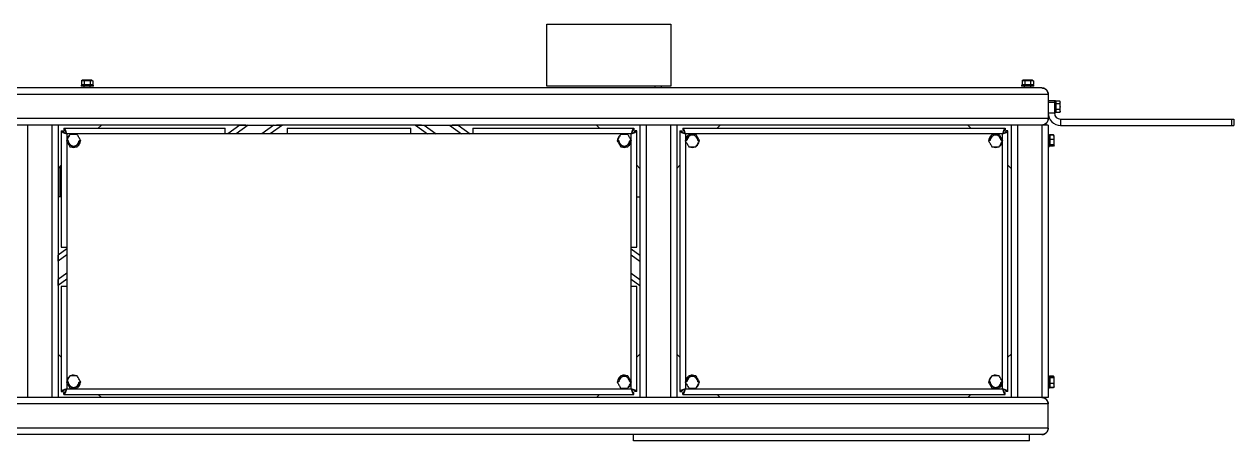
# Paper-space layout '_Inferiore' of a CAD drawing. Header units: millimetres. Extents: x -876 to 1110, y -211 to 140.
# Drawn here: x 133 to 1110, y -196 to 140 of the extents above; entities that cross this region are included whole.
import ezdxf

# ---------------------------------------------------------------- set-up
doc = ezdxf.new("R2010")
doc.units = ezdxf.units.MM

psp = doc.layouts.new('_Inferiore')

# ---------------------------------------------------------------- linework, layer by layer
at = {"color": 7, "linetype": 'Continuous', "lineweight": 25}
for p, q in [((555.48, 90.06), (555.48, 140.06)), ((555.48, 140.06), (655.48, 140.06)), ((655.48, 140.06), (655.48, 90.06)), ((955.28, 88.56), (-864.32, 88.56)), ((178.98, 90.86), (178.98, 90.06)), ((188.98, 90.86), (178.98, 90.86)), ((188.98, 90.06), (178.98, 90.06)), ((180.23, 94.86), (179.36, 94.36)), ((179.36, 94.36), (179.36, 91.36)), ((179.36, 91.36), (188.6, 91.36)), ((187.73, 94.86), (180.23, 94.86)), ((180.98, 90.86), (180.98, 91.36)), ((181.48, 88.56), (181.48, 90.06)), ((181.67, 94.36), (181.67, 91.36)), ((186.29, 94.36), (186.29, 91.36)), ((186.48, 88.56), (186.48, 90.06)), ((186.98, 90.86), (186.98, 91.36)), ((187.73, 94.86), (188.6, 94.36)), ((188.16, 90.06), (188.16, 90.86)), ((188.6, 94.36), (188.6, 91.36)), ((188.98, 90.06), (188.98, 90.86)), ((655.48, 90.06), (555.48, 90.06)), ((642.98, 88.56), (642.98, 90.06)), ((647.98, 88.56), (647.98, 90.06)), ((938.98, 90.86), (938.98, 90.06)), ((948.98, 90.86), (938.98, 90.86)), ((948.98, 90.06), (938.98, 90.06)), ((940.23, 94.86), (939.36, 94.36)), ((939.36, 94.36), (939.36, 91.36)), ((939.36, 91.36), (948.6, 91.36)), ((947.73, 94.86), (940.23, 94.86)), ((940.98, 90.86), (940.98, 91.36)), ((941.48, 88.56), (941.48, 90.06)), ((941.67, 94.36), (941.67, 91.36)), ((946.29, 94.36), (946.29, 91.36)), ((946.48, 88.56), (946.48, 90.06)), ((946.98, 90.86), (946.98, 91.36)), ((947.73, 94.86), (948.6, 94.36)), ((948.16, 90.06), (948.16, 90.86)), ((948.6, 94.36), (948.6, 91.36)), ((948.98, 90.06), (948.98, 90.86)), ((960.48, 83.36), (-869.52, 83.36)), ((960.48, 83.36), (960.48, 63.76)), ((960.48, 78.36), (966.28, 78.36)), ((965.48, 78.36), (965.48, 68.36)), ((966.28, 68.36), (966.28, 78.36)), ((965.48, 76.86), (960.48, 76.86)), ((966.28, 76.36), (966.78, 76.36)), ((966.28, 70.36), (966.78, 70.36)), ((966.78, 77.97), (966.78, 68.74)), ((969.78, 77.97), (966.78, 77.97)), ((969.78, 75.66), (966.78, 75.66)), ((969.78, 71.05), (966.78, 71.05)), ((969.78, 68.74), (966.78, 68.74)), ((970.28, 77.11), (969.78, 77.97)), ((970.28, 69.6), (969.78, 68.74)), ((970.28, 69.6), (970.28, 77.11)), ((960.48, 63.76), (-869.52, 63.76)), ((960.48, 68.36), (966.28, 68.36)), ((970.48, 63.36), (970.48, 58.36)), ((970.48, 63.36), (1110.48, 63.36)), ((1108.98, 58.36), (1108.98, 63.36)), ((1110.48, 63.36), (1110.48, 58.36)), ((312.04, 58.56), (-521.08, 58.56)), ((135.68, 58.56), (135.68, -161.44)), ((155.28, 58.56), (155.28, -161.44)), ((160.48, 58.56), (160.48, -161.44)), ((162.98, 53.85), (162.98, -39.94)), ((162.98, 53.85), (164.48, 53.85)), ((165.18, 56.06), (165.18, 54.56)), ((165.18, 56.06), (295.48, 56.06)), ((623.48, 51.56), (167.48, 51.56)), ((167.48, 51.56), (167.48, 46.53)), ((192.98, 56.06), (195.48, 58.56)), ((295.48, 51.56), (295.48, 56.06)), ((307.31, 58.56), (297.52, 51.56)), ((314.18, 58.56), (304.39, 51.56)), ((314.18, 58.56), (334.81, 58.56)), ((334.81, 58.56), (325.02, 51.56)), ((341.69, 58.56), (331.9, 51.56)), ((453.99, 58.56), (336.96, 58.56)), ((345.48, 56.06), (345.48, 51.56)), ((345.48, 56.06), (445.48, 56.06)), ((445.48, 51.56), (445.48, 56.06)), ((449.26, 58.56), (459.05, 51.56)), ((456.14, 58.56), (476.77, 58.56)), ((456.14, 58.56), (465.93, 51.56)), ((476.77, 58.56), (486.56, 51.56)), ((960.48, 58.56), (478.92, 58.56)), ((483.65, 58.56), (493.44, 51.56)), ((495.48, 56.06), (625.77, 56.06)), ((495.48, 56.06), (495.48, 51.56)), ((595.48, 58.56), (597.98, 56.06)), ((623.48, 46.53), (623.48, 51.56)), ((625.77, 56.06), (625.77, 54.56)), ((627.98, 53.85), (626.48, 53.85)), ((627.98, -39.94), (627.98, 53.85)), ((630.48, 58.56), (630.48, -161.44)), ((635.68, 58.56), (635.68, -161.44)), ((655.28, 58.56), (655.28, -161.44)), ((660.48, 58.56), (660.48, -161.44)), ((662.98, 53.85), (662.98, -156.74)), ((662.98, 53.85), (664.48, 53.85)), ((665.18, 56.06), (925.77, 56.06)), ((665.18, 56.06), (665.18, 54.56)), ((923.48, 51.56), (667.48, 51.56)), ((667.48, 51.56), (667.48, 46.53)), ((692.98, 56.06), (695.48, 58.56)), ((895.48, 58.56), (897.98, 56.06)), ((923.48, 46.53), (923.48, 51.56)), ((925.77, 56.06), (925.77, 54.56)), ((927.98, 53.85), (926.48, 53.85)), ((927.98, -156.74), (927.98, 53.85)), ((930.48, 58.56), (930.48, -161.44)), ((935.68, 58.56), (935.68, -161.44)), ((955.28, 58.56), (955.28, -161.44)), ((960.48, 58.56), (960.48, -161.44)), ((960.48, 51.06), (961.28, 51.06)), ((961.28, 41.06), (961.28, 51.06)), ((961.78, 49.06), (961.28, 49.06)), ((961.28, 48.9), (961.78, 48.9)), ((964.78, 50.67), (961.78, 50.67)), ((961.78, 50.67), (961.78, 41.44)), ((964.78, 50.43), (961.78, 50.43)), ((965.28, 49.81), (964.78, 50.67)), ((964.78, 50.67), (964.81, 50.56)), ((965.28, 49.61), (964.78, 50.43)), ((965.01, 50.14), (964.78, 50.43)), ((965.28, 42.3), (965.28, 49.81)), ((970.48, 58.36), (1110.48, 58.36)), ((168.59, 46.06), (167.2, 46.06)), ((167.48, 45.58), (167.48, -148.47)), ((177.37, 46.06), (178.75, 46.06)), ((613.59, 46.06), (612.2, 46.06)), ((622.37, 46.06), (623.75, 46.06)), ((623.48, -148.47), (623.48, 45.58)), ((668.59, 46.06), (667.2, 46.06)), ((667.48, 45.58), (667.48, -148.47)), ((677.37, 46.06), (678.75, 46.06)), ((913.59, 46.06), (912.2, 46.06)), ((922.37, 46.06), (923.75, 46.06)), ((923.48, -148.47), (923.48, 45.58)), ((960.48, 41.06), (961.28, 41.06)), ((961.28, 43.06), (961.78, 43.06)), ((964.78, 46.97), (961.78, 46.97)), ((964.78, 42.59), (961.78, 42.59)), ((964.78, 41.68), (961.78, 41.68)), ((964.78, 41.44), (961.78, 41.44)), ((965.28, 42.3), (964.78, 41.44)), ((964.98, 42.09), (964.78, 41.44)), ((160.48, 23.56), (162.98, 26.06)), ((161.98, 25.06), (161.98, 0.56)), ((627.98, 26.06), (630.48, 23.56)), ((660.48, 23.56), (662.98, 26.06)), ((927.98, 26.06), (930.48, 23.56)), ((162.98, 0.56), (160.48, 0.56)), ((627.98, 0.56), (630.48, 0.56)), ((167.48, -41.42), (160.48, -46.43)), ((167.48, -46.34), (160.48, -51.34)), ((162.98, -39.94), (167.48, -39.94)), ((623.48, -39.94), (627.98, -39.94)), ((623.48, -41.42), (630.48, -46.43)), ((623.48, -46.34), (630.48, -51.34)), ((167.48, -61.09), (160.48, -66.1)), ((167.48, -66.01), (160.48, -71.01)), ((623.48, -61.09), (630.48, -66.1)), ((623.48, -66.01), (630.48, -71.01)), ((162.98, -71.94), (162.98, -156.74)), ((167.48, -71.94), (162.98, -71.94)), ((627.98, -71.94), (623.48, -71.94)), ((627.98, -156.74), (627.98, -71.94)), ((162.98, -128.94), (160.48, -126.44)), ((630.48, -126.44), (627.98, -128.94)), ((662.98, -128.94), (660.48, -126.44)), ((930.48, -126.44), (927.98, -128.94)), ((960.48, -143.94), (961.28, -143.94)), ((961.28, -153.94), (961.28, -143.94)), ((961.78, -145.94), (961.28, -145.94)), ((961.78, -144.33), (961.78, -153.56)), ((964.78, -144.33), (961.78, -144.33)), ((964.78, -144.51), (961.78, -144.51)), ((964.78, -145.61), (961.78, -145.61)), ((965.28, -145.19), (964.78, -144.33)), ((964.78, -144.33), (964.95, -144.88)), ((965.28, -152.7), (965.28, -145.19)), ((168.59, -148.94), (167.2, -148.94)), ((167.48, -149.42), (167.48, -154.44)), ((167.48, -154.44), (623.48, -154.44)), ((177.37, -148.94), (178.75, -148.94)), ((613.59, -148.94), (612.2, -148.94)), ((622.37, -148.94), (623.75, -148.94)), ((623.48, -154.44), (623.48, -149.42)), ((668.59, -148.94), (667.2, -148.94)), ((667.48, -149.42), (667.48, -154.44)), ((667.48, -154.44), (923.48, -154.44)), ((677.37, -148.94), (678.75, -148.94)), ((913.59, -148.94), (912.2, -148.94)), ((922.37, -148.94), (923.75, -148.94)), ((923.48, -154.44), (923.48, -149.42)), ((960.48, -153.94), (961.28, -153.94)), ((961.28, -151.83), (961.78, -151.83)), ((961.28, -151.94), (961.78, -151.94)), ((964.78, -150.04), (961.78, -150.04)), ((964.78, -153.38), (961.78, -153.38)), ((964.78, -153.56), (961.78, -153.56)), ((965.28, -152.55), (964.78, -153.38)), ((964.78, -153.38), (964.98, -153.06)), ((964.83, -153.41), (964.78, -153.56)), ((965.05, -153.1), (965.28, -152.7)), ((960.48, -161.44), (29.27, -161.44)), ((162.98, -156.74), (164.48, -156.74)), ((165.18, -158.94), (165.18, -157.44)), ((165.18, -158.94), (625.77, -158.94)), ((195.48, -161.44), (192.98, -158.94)), ((597.48, -159.44), (193.48, -159.44)), ((200.08, -159.44), (200.08, -158.94)), ((210.48, -158.94), (210.48, -159.44)), ((230.48, -158.94), (230.48, -159.44)), ((597.98, -158.94), (595.48, -161.44)), ((625.77, -158.94), (625.77, -157.44)), ((627.98, -156.74), (626.48, -156.74)), ((662.98, -156.74), (664.48, -156.74)), ((665.18, -158.94), (665.18, -157.44)), ((665.18, -158.94), (925.77, -158.94)), ((695.48, -161.44), (692.98, -158.94)), ((897.98, -158.94), (895.48, -161.44)), ((925.77, -158.94), (925.77, -157.44)), ((927.98, -156.74), (926.48, -156.74)), ((960.48, -166.64), (-869.52, -166.64)), ((960.48, -186.24), (960.48, -166.64)), ((960.48, -186.24), (-869.52, -186.24)), ((955.28, -191.44), (-864.32, -191.44)), ((625.48, -196.44), (625.48, -191.44)), ((945.48, -196.44), (945.48, -191.44)), ((945.48, -196.44), (625.48, -196.44))]:
    psp.add_line(p, q, dxfattribs=at)
for centre, radius, start, end in [((970.48, 68.36), 10, 180, 270), ((970.48, 68.36), 5, 180, 270), ((172.98, 46.06), 5.5, 127.49368, 172.18022), ((172.98, 46.06), 5.5, 65.51535, 113.66395), ((617.98, 46.06), 5.5, 127.49368, 172.18022), ((617.98, 46.06), 5.5, 65.51535, 113.66395), ((672.98, 46.06), 5.5, 127.49368, 172.18022), ((672.98, 46.06), 4.39, 0, 180), ((672.98, 46.06), 5.5, 65.38002, 114.61998), ((917.98, 46.06), 5.5, 127.49368, 172.18022), ((917.98, 46.06), 4.39, 0, 180), ((917.98, 46.06), 5.5, 65.38002, 114.61998), ((172.98, 46.06), 4.39, 180, 0), ((172.98, 46.06), 5.5, 245.51535, 293.66395), ((172.98, 46.06), 5.5, 307.49368, 352.18022), ((617.98, 46.06), 4.39, 180, 0), ((617.98, 46.06), 5.5, 245.51535, 293.66395), ((617.98, 46.06), 5.5, 307.49368, 352.18022), ((672.98, 46.06), 5.5, 245.38002, 294.61998), ((672.98, 46.06), 5.5, 307.49368, 352.18022), ((917.98, 46.06), 5.5, 245.38002, 294.61998), ((917.98, 46.06), 5.5, 307.49368, 352.18022), ((172.98, -148.94), 5.5, 127.49368, 172.18022), ((172.98, -148.94), 5.5, 65.51535, 113.66395), ((617.98, -148.94), 5.5, 127.49368, 172.18022), ((617.98, -148.94), 4.39, 0, 180), ((617.98, -148.94), 5.5, 65.51535, 113.66395), ((672.98, -148.94), 5.5, 127.49368, 172.18022), ((672.98, -148.94), 4.39, 0, 180), ((672.98, -148.94), 5.5, 65.51535, 113.66395), ((917.98, -148.94), 5.5, 127.49368, 172.18022), ((917.98, -148.94), 5.5, 65.51535, 113.66395), ((172.98, -148.94), 4.39, 180, 0), ((172.98, -148.94), 5.5, 245.51535, 293.66395), ((172.98, -148.94), 5.5, 307.49368, 352.18022), ((617.98, -148.94), 5.5, 245.51535, 293.66395), ((617.98, -148.94), 5.5, 307.49368, 352.18022), ((672.98, -148.94), 5.5, 245.51535, 293.66395), ((672.98, -148.94), 5.5, 307.49368, 352.18022), ((917.98, -148.94), 4.39, 180, 0), ((917.98, -148.94), 5.5, 245.51535, 293.66395), ((917.98, -148.94), 5.5, 307.49368, 352.18022)]:
    psp.add_arc(centre, radius, start, end, dxfattribs=at)
for points, knots in [([(179.36, 94.36), (179.74, 94.53), (180.51, 94.89), (181.28, 94.53), (181.67, 94.36)], [0, 0, 0, 0, 0.499067, 1, 1, 1, 1]), ([(181.67, 94.36), (182.44, 94.53), (183.98, 94.89), (185.52, 94.53), (186.29, 94.36)], [0, 0, 0, 0, 0.499858, 1, 1, 1, 1]), ([(186.29, 94.36), (186.67, 94.53), (187.44, 94.89), (188.21, 94.53), (188.6, 94.36)], [0, 0, 0, 0, 0.499067, 1, 1, 1, 1]), ([(939.36, 94.36), (939.74, 94.53), (940.51, 94.89), (941.28, 94.53), (941.67, 94.36)], [0, 0, 0, 0, 0.499067, 1, 1, 1, 1]), ([(941.67, 94.36), (942.44, 94.53), (943.98, 94.89), (945.52, 94.53), (946.29, 94.36)], [0, 0, 0, 0, 0.499858, 1, 1, 1, 1]), ([(946.29, 94.36), (946.67, 94.53), (947.44, 94.89), (948.21, 94.53), (948.6, 94.36)], [0, 0, 0, 0, 0.499067, 1, 1, 1, 1]), ([(960.48, 83.36), (960.44, 83.84), (960.35, 84.89), (959.64, 86.32), (958.5, 87.55), (956.99, 88.4), (955.84, 88.5), (955.28, 88.56)], [0, 0, 0, 0, 0.146754, 0.316126, 0.510248, 0.757793, 1, 1, 1, 1]), ([(955.28, 88.56), (955.76, 88.52), (956.73, 88.44), (958.11, 87.8), (959.23, 86.84), (959.98, 85.68), (960.4, 84.53), (960.45, 83.73), (960.48, 83.36)], [0, 0, 0, 0, 0.2043541, 0.4157119, 0.616815, 0.7593317, 0.8862285, 1, 1, 1, 1]), ([(969.78, 77.97), (969.96, 77.59), (970.31, 76.82), (969.96, 76.05), (969.78, 75.66)], [0, 0, 0, 0, 0.499067, 1, 1, 1, 1]), ([(969.78, 75.66), (969.96, 74.89), (970.31, 73.36), (969.96, 71.82), (969.78, 71.05)], [0, 0, 0, 0, 0.499858, 1, 1, 1, 1]), ([(969.78, 71.05), (969.96, 70.66), (970.31, 69.89), (969.96, 69.12), (969.78, 68.74)], [0, 0, 0, 0, 0.499067, 1, 1, 1, 1]), ([(955.28, 58.56), (955.76, 58.59), (956.73, 58.67), (958.11, 59.31), (959.23, 60.27), (959.98, 61.43), (960.4, 62.58), (960.45, 63.38), (960.48, 63.76)], [0, 0, 0, 0, 0.204354, 0.415712, 0.616815, 0.759332, 0.886228, 1, 1, 1, 1]), ([(960.48, 63.76), (960.44, 63.27), (960.35, 62.22), (959.64, 60.79), (958.5, 59.56), (956.99, 58.71), (955.84, 58.61), (955.28, 58.56)], [0, 0, 0, 0, 0.146754, 0.316126, 0.510248, 0.757793, 1, 1, 1, 1]), ([(170.09, 51.06), (169.61, 50.22), (168.65, 48.56), (167.69, 46.89), (167.2, 46.06)], [0, 0, 0, 0, 0.499067, 1, 1, 1, 1]), ([(175.86, 51.06), (174.9, 51.06), (172.98, 51.06), (171.05, 51.06), (170.09, 51.06)], [0, 0, 0, 0, 0.500137, 1, 1, 1, 1]), ([(178.75, 46.06), (178.27, 46.89), (177.31, 48.55), (176.35, 50.22), (175.86, 51.06)], [0, 0, 0, 0, 0.499067, 1, 1, 1, 1]), ([(307.31, 58.56), (307.33, 58.56), (307.38, 58.56), (307.78, 58.56), (308.44, 58.56), (309.69, 58.56), (311.65, 58.56), (313.33, 58.56), (314.18, 58.56)], [0, 0, 0, 0, 0.085005, 0.180816, 0.291502, 0.418244, 0.70617, 1, 1, 1, 1]), ([(334.81, 58.56), (335.66, 58.56), (337.35, 58.56), (339.31, 58.56), (340.56, 58.56), (341.21, 58.56), (341.62, 58.56), (341.67, 58.56), (341.69, 58.56)], [0, 0, 0, 0, 0.29383, 0.581756, 0.708498, 0.819184, 0.914995, 1, 1, 1, 1]), ([(449.26, 58.56), (449.29, 58.56), (449.34, 58.56), (449.74, 58.56), (450.39, 58.56), (451.65, 58.56), (453.61, 58.56), (455.29, 58.56), (456.14, 58.56)], [0, 0, 0, 0, 0.085005, 0.180816, 0.291502, 0.418244, 0.70617, 1, 1, 1, 1]), ([(476.77, 58.56), (477.62, 58.56), (479.31, 58.56), (481.27, 58.56), (482.52, 58.56), (483.17, 58.56), (483.58, 58.56), (483.63, 58.56), (483.65, 58.56)], [0, 0, 0, 0, 0.29383, 0.581756, 0.708498, 0.819184, 0.914995, 1, 1, 1, 1]), ([(615.09, 51.06), (614.61, 50.22), (613.65, 48.56), (612.69, 46.89), (612.2, 46.06)], [0, 0, 0, 0, 0.499067, 1, 1, 1, 1]), ([(620.86, 51.06), (619.9, 51.06), (617.98, 51.06), (616.05, 51.06), (615.09, 51.06)], [0, 0, 0, 0, 0.500137, 1, 1, 1, 1]), ([(623.75, 46.06), (623.27, 46.89), (622.31, 48.55), (621.35, 50.22), (620.86, 51.06)], [0, 0, 0, 0, 0.499067, 1, 1, 1, 1]), ([(670.09, 51.06), (669.61, 50.22), (668.65, 48.56), (667.69, 46.89), (667.2, 46.06)], [0, 0, 0, 0, 0.4990672, 1, 1, 1, 1]), ([(675.86, 51.06), (674.9, 51.06), (672.98, 51.06), (671.05, 51.06), (670.09, 51.06)], [0, 0, 0, 0, 0.500137, 1, 1, 1, 1]), ([(678.75, 46.06), (678.27, 46.89), (677.31, 48.55), (676.35, 50.22), (675.86, 51.06)], [0, 0, 0, 0, 0.4990672, 1, 1, 1, 1]), ([(915.09, 51.06), (914.61, 50.22), (913.65, 48.56), (912.69, 46.89), (912.2, 46.06)], [0, 0, 0, 0, 0.4990672, 1, 1, 1, 1]), ([(920.86, 51.06), (919.9, 51.06), (917.98, 51.06), (916.05, 51.06), (915.09, 51.06)], [0, 0, 0, 0, 0.500137, 1, 1, 1, 1]), ([(923.75, 46.06), (923.27, 46.89), (922.31, 48.55), (921.35, 50.22), (920.86, 51.06)], [0, 0, 0, 0, 0.4990672, 1, 1, 1, 1]), ([(964.78, 50.43), (964.96, 49.86), (965.31, 48.7), (964.96, 47.55), (964.78, 46.97)], [0, 0, 0, 0, 0.499067, 1, 1, 1, 1]), ([(167.2, 46.06), (167.68, 45.22), (168.65, 43.56), (169.61, 41.89), (170.09, 41.06)], [0, 0, 0, 0, 0.499067, 1, 1, 1, 1]), ([(170.09, 41.06), (171.05, 41.06), (172.98, 41.06), (174.9, 41.06), (175.86, 41.06)], [0, 0, 0, 0, 0.4998628, 1, 1, 1, 1]), ([(175.86, 41.06), (176.34, 41.89), (177.31, 43.55), (178.27, 45.22), (178.75, 46.06)], [0, 0, 0, 0, 0.499067, 1, 1, 1, 1]), ([(612.2, 46.06), (612.68, 45.22), (613.65, 43.56), (614.61, 41.89), (615.09, 41.06)], [0, 0, 0, 0, 0.499067, 1, 1, 1, 1]), ([(615.09, 41.06), (616.05, 41.06), (617.98, 41.06), (619.9, 41.06), (620.86, 41.06)], [0, 0, 0, 0, 0.4998628, 1, 1, 1, 1]), ([(620.86, 41.06), (621.34, 41.89), (622.31, 43.55), (623.27, 45.22), (623.75, 46.06)], [0, 0, 0, 0, 0.499067, 1, 1, 1, 1]), ([(667.2, 46.06), (667.68, 45.22), (668.65, 43.56), (669.61, 41.89), (670.09, 41.06)], [0, 0, 0, 0, 0.4990672, 1, 1, 1, 1]), ([(670.09, 41.06), (671.05, 41.06), (672.98, 41.06), (674.9, 41.06), (675.86, 41.06)], [0, 0, 0, 0, 0.4998628, 1, 1, 1, 1]), ([(675.86, 41.06), (676.34, 41.89), (677.31, 43.55), (678.27, 45.22), (678.75, 46.06)], [0, 0, 0, 0, 0.499067, 1, 1, 1, 1]), ([(912.2, 46.06), (912.68, 45.22), (913.65, 43.56), (914.61, 41.89), (915.09, 41.06)], [0, 0, 0, 0, 0.4990672, 1, 1, 1, 1]), ([(915.09, 41.06), (916.05, 41.06), (917.98, 41.06), (919.9, 41.06), (920.86, 41.06)], [0, 0, 0, 0, 0.4998628, 1, 1, 1, 1]), ([(920.86, 41.06), (921.34, 41.89), (922.31, 43.55), (923.27, 45.22), (923.75, 46.06)], [0, 0, 0, 0, 0.499067, 1, 1, 1, 1]), ([(964.78, 46.97), (964.96, 46.24), (965.31, 44.78), (964.96, 43.32), (964.78, 42.59)], [0, 0, 0, 0, 0.500142, 1, 1, 1, 1]), ([(964.78, 42.59), (964.96, 42.44), (965.31, 42.14), (964.96, 41.83), (964.78, 41.68)], [0, 0, 0, 0, 0.499067, 1, 1, 1, 1]), ([(160.48, -51.34), (160.48, -50.65), (160.48, -49.26), (160.48, -47.61), (160.48, -46.6), (160.48, -46.48), (160.48, -46.43)], [0, 0, 0, 0, 0.294936, 0.595376, 0.810635, 1, 1, 1, 1]), ([(630.48, -46.43), (630.48, -46.46), (630.48, -46.54), (630.48, -47.2), (630.48, -48.27), (630.48, -49.71), (630.48, -50.81), (630.48, -51.34)], [0, 0, 0, 0, 0.158956, 0.336544, 0.531225, 0.770397, 1, 1, 1, 1]), ([(160.48, -71.01), (160.48, -70.98), (160.48, -70.89), (160.48, -70.24), (160.48, -69.17), (160.48, -67.73), (160.48, -66.63), (160.48, -66.1)], [0, 0, 0, 0, 0.158956, 0.336544, 0.531225, 0.770397, 1, 1, 1, 1]), ([(630.48, -66.1), (630.48, -66.79), (630.48, -68.18), (630.48, -69.83), (630.48, -70.84), (630.48, -70.96), (630.48, -71.01)], [0, 0, 0, 0, 0.294936, 0.595376, 0.810635, 1, 1, 1, 1]), ([(170.09, -143.94), (169.61, -144.78), (168.65, -146.44), (167.69, -148.11), (167.2, -148.94)], [0, 0, 0, 0, 0.4990672, 1, 1, 1, 1]), ([(175.86, -143.94), (174.9, -143.94), (172.98, -143.94), (171.05, -143.94), (170.09, -143.94)], [0, 0, 0, 0, 0.500137, 1, 1, 1, 1]), ([(178.75, -148.94), (178.27, -148.11), (177.31, -146.45), (176.35, -144.78), (175.86, -143.94)], [0, 0, 0, 0, 0.4990672, 1, 1, 1, 1]), ([(615.09, -143.94), (614.61, -144.78), (613.65, -146.44), (612.69, -148.11), (612.2, -148.94)], [0, 0, 0, 0, 0.499067, 1, 1, 1, 1]), ([(620.86, -143.94), (619.9, -143.94), (617.98, -143.94), (616.05, -143.94), (615.09, -143.94)], [0, 0, 0, 0, 0.500137, 1, 1, 1, 1]), ([(623.75, -148.94), (623.27, -148.11), (622.31, -146.45), (621.35, -144.78), (620.86, -143.94)], [0, 0, 0, 0, 0.4990672, 1, 1, 1, 1]), ([(670.09, -143.94), (669.61, -144.78), (668.65, -146.44), (667.69, -148.11), (667.2, -148.94)], [0, 0, 0, 0, 0.499067, 1, 1, 1, 1]), ([(675.86, -143.94), (674.9, -143.94), (672.98, -143.94), (671.05, -143.94), (670.09, -143.94)], [0, 0, 0, 0, 0.500137, 1, 1, 1, 1]), ([(678.75, -148.94), (678.27, -148.11), (677.31, -146.45), (676.35, -144.78), (675.86, -143.94)], [0, 0, 0, 0, 0.4990672, 1, 1, 1, 1]), ([(915.09, -143.94), (914.61, -144.78), (913.65, -146.44), (912.69, -148.11), (912.2, -148.94)], [0, 0, 0, 0, 0.499067, 1, 1, 1, 1]), ([(920.86, -143.94), (919.9, -143.94), (917.98, -143.94), (916.05, -143.94), (915.09, -143.94)], [0, 0, 0, 0, 0.500137, 1, 1, 1, 1]), ([(923.75, -148.94), (923.27, -148.11), (922.31, -146.45), (921.35, -144.78), (920.86, -143.94)], [0, 0, 0, 0, 0.4990672, 1, 1, 1, 1]), ([(964.78, -144.51), (964.96, -144.69), (965.31, -145.06), (964.96, -145.43), (964.78, -145.61)], [0, 0, 0, 0, 0.499067, 1, 1, 1, 1]), ([(964.78, -145.61), (964.96, -146.35), (965.31, -147.83), (964.96, -149.3), (964.78, -150.04)], [0, 0, 0, 0, 0.499858, 1, 1, 1, 1]), ([(167.2, -148.94), (167.68, -149.78), (168.65, -151.44), (169.61, -153.11), (170.09, -153.94)], [0, 0, 0, 0, 0.4990672, 1, 1, 1, 1]), ([(170.09, -153.94), (171.05, -153.94), (172.98, -153.94), (174.9, -153.94), (175.86, -153.94)], [0, 0, 0, 0, 0.4998628, 1, 1, 1, 1]), ([(175.86, -153.94), (176.34, -153.11), (177.31, -151.45), (178.27, -149.78), (178.75, -148.94)], [0, 0, 0, 0, 0.499067, 1, 1, 1, 1]), ([(612.2, -148.94), (612.68, -149.78), (613.65, -151.44), (614.61, -153.11), (615.09, -153.94)], [0, 0, 0, 0, 0.4990672, 1, 1, 1, 1]), ([(615.09, -153.94), (616.05, -153.94), (617.98, -153.94), (619.9, -153.94), (620.86, -153.94)], [0, 0, 0, 0, 0.4998628, 1, 1, 1, 1]), ([(620.86, -153.94), (621.34, -153.11), (622.31, -151.45), (623.27, -149.78), (623.75, -148.94)], [0, 0, 0, 0, 0.499067, 1, 1, 1, 1]), ([(667.2, -148.94), (667.68, -149.78), (668.65, -151.44), (669.61, -153.11), (670.09, -153.94)], [0, 0, 0, 0, 0.4990672, 1, 1, 1, 1]), ([(670.09, -153.94), (671.05, -153.94), (672.98, -153.94), (674.9, -153.94), (675.86, -153.94)], [0, 0, 0, 0, 0.4998628, 1, 1, 1, 1]), ([(675.86, -153.94), (676.34, -153.11), (677.31, -151.45), (678.27, -149.78), (678.75, -148.94)], [0, 0, 0, 0, 0.499067, 1, 1, 1, 1]), ([(912.2, -148.94), (912.68, -149.78), (913.65, -151.44), (914.61, -153.11), (915.09, -153.94)], [0, 0, 0, 0, 0.4990672, 1, 1, 1, 1]), ([(915.09, -153.94), (916.05, -153.94), (917.98, -153.94), (919.9, -153.94), (920.86, -153.94)], [0, 0, 0, 0, 0.4998628, 1, 1, 1, 1]), ([(920.86, -153.94), (921.34, -153.11), (922.31, -151.45), (923.27, -149.78), (923.75, -148.94)], [0, 0, 0, 0, 0.499067, 1, 1, 1, 1]), ([(964.78, -150.04), (964.96, -150.6), (965.31, -151.71), (964.96, -152.82), (964.78, -153.38)], [0, 0, 0, 0, 0.499067, 1, 1, 1, 1]), ([(960.48, -166.64), (960.44, -166.16), (960.35, -165.11), (959.64, -163.68), (958.5, -162.45), (956.99, -161.6), (955.84, -161.5), (955.28, -161.44)], [0, 0, 0, 0, 0.146754, 0.316126, 0.510248, 0.757793, 1, 1, 1, 1]), ([(955.28, -161.44), (955.76, -161.48), (956.73, -161.56), (958.11, -162.2), (959.23, -163.16), (959.98, -164.32), (960.4, -165.47), (960.45, -166.27), (960.48, -166.64)], [0, 0, 0, 0, 0.2043541, 0.4157119, 0.616815, 0.7593317, 0.8862285, 1, 1, 1, 1]), ([(955.28, -191.44), (955.76, -191.41), (956.73, -191.33), (958.11, -190.69), (959.23, -189.73), (959.98, -188.57), (960.4, -187.42), (960.45, -186.62), (960.48, -186.24)], [0, 0, 0, 0, 0.2043541, 0.4157119, 0.616815, 0.7593317, 0.8862285, 1, 1, 1, 1]), ([(960.48, -186.24), (960.44, -186.73), (960.35, -187.78), (959.64, -189.21), (958.5, -190.44), (956.99, -191.29), (955.84, -191.39), (955.28, -191.44)], [0, 0, 0, 0, 0.146754, 0.316126, 0.510248, 0.757793, 1, 1, 1, 1])]:
    psp.add_open_spline(points, degree=3, knots=knots, dxfattribs=at)
for points in [[(162.98, 53.85), (163.05, 53.66), (163.18, 53.27), (164.22, 52.7), (165.71, 52.13), (166.89, 51.75), (167.48, 51.56)], [(164.48, 53.85), (164.52, 53.66), (164.61, 53.27), (165.31, 52.7), (166.3, 52.13), (167.08, 51.75), (167.48, 51.56)], [(167.48, 51.56), (167.29, 52.14), (166.9, 53.32), (166.33, 54.81), (165.76, 55.85), (165.38, 55.99), (165.18, 56.06)], [(167.48, 51.56), (167.29, 51.95), (166.9, 52.73), (166.33, 53.73), (165.76, 54.42), (165.38, 54.51), (165.18, 54.56)], [(625.77, 56.06), (625.58, 55.99), (625.2, 55.85), (624.62, 54.81), (624.05, 53.32), (623.67, 52.14), (623.48, 51.56)], [(625.77, 54.56), (625.58, 54.51), (625.2, 54.42), (624.62, 53.73), (624.05, 52.73), (623.67, 51.95), (623.48, 51.56)], [(623.48, 51.56), (624.07, 51.75), (625.25, 52.13), (626.73, 52.7), (627.77, 53.27), (627.91, 53.66), (627.98, 53.85)], [(623.48, 51.56), (623.87, 51.75), (624.66, 52.13), (625.65, 52.7), (626.34, 53.27), (626.43, 53.66), (626.48, 53.85)], [(662.98, 53.85), (663.05, 53.66), (663.18, 53.27), (664.22, 52.7), (665.71, 52.13), (666.89, 51.75), (667.48, 51.56)], [(664.48, 53.85), (664.52, 53.66), (664.61, 53.27), (665.31, 52.7), (666.3, 52.13), (667.08, 51.75), (667.48, 51.56)], [(667.48, 51.56), (667.29, 52.14), (666.9, 53.32), (666.33, 54.81), (665.76, 55.85), (665.38, 55.99), (665.18, 56.06)], [(667.48, 51.56), (667.29, 51.95), (666.9, 52.73), (666.33, 53.73), (665.76, 54.42), (665.38, 54.51), (665.18, 54.56)], [(925.77, 56.06), (925.58, 55.99), (925.2, 55.85), (924.62, 54.81), (924.05, 53.32), (923.67, 52.14), (923.48, 51.56)], [(925.77, 54.56), (925.58, 54.51), (925.2, 54.42), (924.62, 53.73), (924.05, 52.73), (923.67, 51.95), (923.48, 51.56)], [(923.48, 51.56), (924.07, 51.75), (925.25, 52.13), (926.73, 52.7), (927.77, 53.27), (927.91, 53.66), (927.98, 53.85)], [(923.48, 51.56), (923.87, 51.75), (924.66, 52.13), (925.65, 52.7), (926.34, 53.27), (926.43, 53.66), (926.48, 53.85)], [(167.48, -154.44), (166.89, -154.64), (165.71, -155.02), (164.22, -155.59), (163.18, -156.16), (163.05, -156.55), (162.98, -156.74)], [(167.48, -154.44), (167.08, -154.64), (166.3, -155.02), (165.31, -155.59), (164.61, -156.16), (164.52, -156.55), (164.48, -156.74)], [(165.18, -158.94), (165.38, -158.88), (165.76, -158.74), (166.33, -157.7), (166.9, -156.21), (167.29, -155.03), (167.48, -154.44)], [(165.18, -157.44), (165.38, -157.4), (165.76, -157.31), (166.33, -156.62), (166.9, -155.62), (167.29, -154.84), (167.48, -154.44)], [(623.48, -154.44), (623.67, -155.03), (624.05, -156.21), (624.62, -157.7), (625.2, -158.74), (625.58, -158.88), (625.77, -158.94)], [(623.48, -154.44), (623.67, -154.84), (624.05, -155.62), (624.62, -156.62), (625.2, -157.31), (625.58, -157.4), (625.77, -157.44)], [(627.98, -156.74), (627.91, -156.55), (627.77, -156.16), (626.73, -155.59), (625.25, -155.02), (624.07, -154.64), (623.48, -154.44)], [(626.48, -156.74), (626.43, -156.55), (626.34, -156.16), (625.65, -155.59), (624.66, -155.02), (623.87, -154.64), (623.48, -154.44)], [(667.48, -154.44), (666.89, -154.64), (665.71, -155.02), (664.22, -155.59), (663.18, -156.16), (663.05, -156.55), (662.98, -156.74)], [(667.48, -154.44), (667.08, -154.64), (666.3, -155.02), (665.31, -155.59), (664.61, -156.16), (664.52, -156.55), (664.48, -156.74)], [(665.18, -158.94), (665.38, -158.88), (665.76, -158.74), (666.33, -157.7), (666.9, -156.21), (667.29, -155.03), (667.48, -154.44)], [(665.18, -157.44), (665.38, -157.4), (665.76, -157.31), (666.33, -156.62), (666.9, -155.62), (667.29, -154.84), (667.48, -154.44)], [(923.48, -154.44), (923.67, -155.03), (924.05, -156.21), (924.62, -157.7), (925.2, -158.74), (925.58, -158.88), (925.77, -158.94)], [(923.48, -154.44), (923.67, -154.84), (924.05, -155.62), (924.62, -156.62), (925.2, -157.31), (925.58, -157.4), (925.77, -157.44)], [(927.98, -156.74), (927.91, -156.55), (927.77, -156.16), (926.73, -155.59), (925.25, -155.02), (924.07, -154.64), (923.48, -154.44)], [(926.48, -156.74), (926.43, -156.55), (926.34, -156.16), (925.65, -155.59), (924.66, -155.02), (923.87, -154.64), (923.48, -154.44)]]:
    psp.add_open_spline(points, degree=3, dxfattribs=at)

doc.saveas('drawing.dxf')
